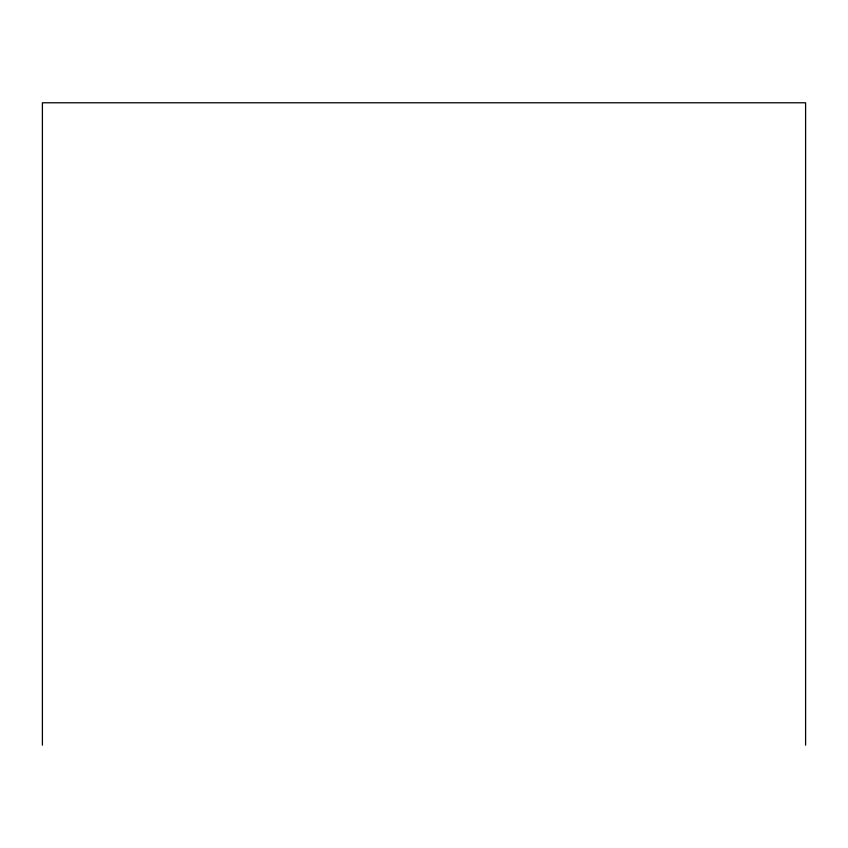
<?xml version="1.0" encoding="UTF-8"?>
<svg xmlns="http://www.w3.org/2000/svg" width="848" height="848" viewBox="0 0 848 848"><rect width="100%" height="100%" fill="white"/><g stroke="black" fill="none" stroke-linecap="round" stroke-linejoin="round"><path stroke-width="1.27" d="M805.6 745.212L805.6 102.788L42.4 102.788L42.4 745.212"/></g></svg>
